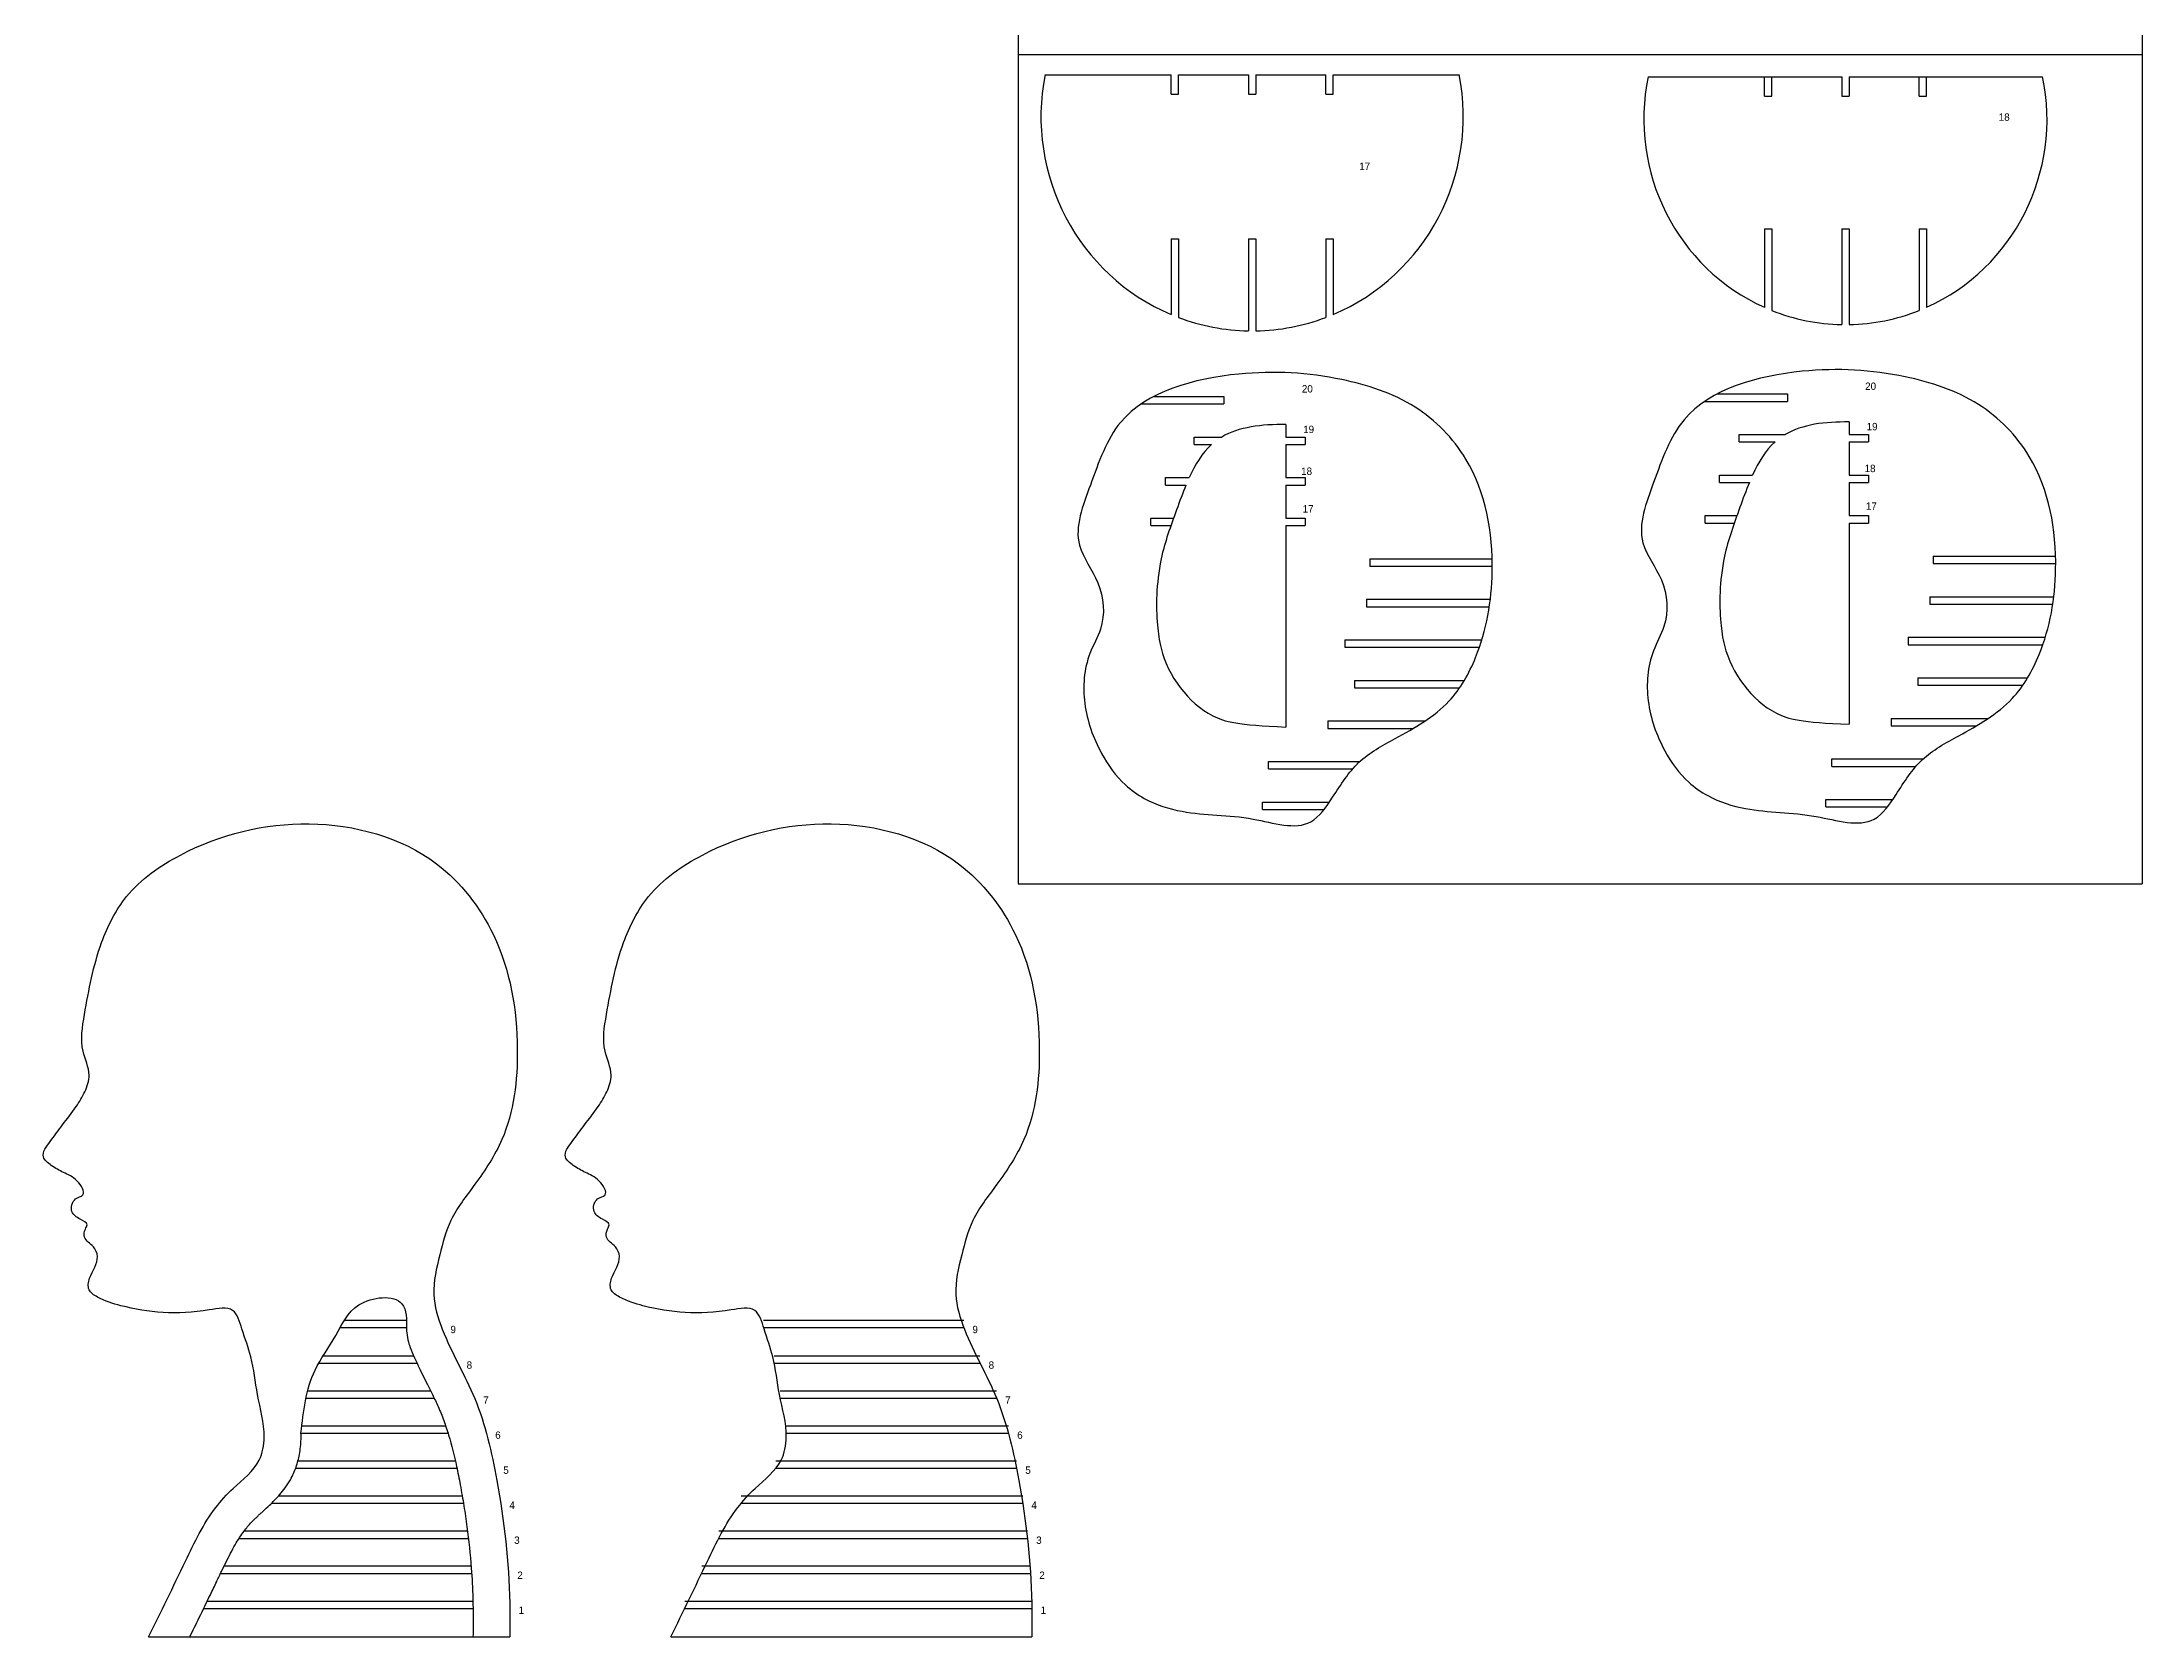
# Model space of a CAD drawing. Extents: x 461 to 4773, y -458 to 1730.
# Drawn here: x 2957 to 4097, y -29 to 837 of the extents above; entities that cross this region are included whole.
import ezdxf

# ---------------------------------------------------------------- set-up
doc = ezdxf.new("R2010")
doc.units = 0
doc.header["$MEASUREMENT"] = 0
doc.layers.get('0').update_dxf_attribs({"linetype": 'CONTINUOUS'})

msp = doc.modelspace()

# ---------------------------------------------------------------- linework, layer by layer
at = {"color": 1, "linetype": 'Continuous'}
for p, q in [((3486.9, 1280), (3486.9, 830)), ((4096.9, 1280), (4096.9, 830)), ((3486.9, 830), (4096.9, 830)), ((3486.9, 830), (3486.9, 380)), ((4096.9, 830), (4096.9, 380)), ((3501.5, 819), (3569.9, 819)), ((3569.9, 808.5), (3569.9, 819)), ((3573.9, 808.5), (3573.9, 819)), ((3573.9, 819), (3611.9, 819)), ((3611.9, 819), (3611.9, 808.5)), ((3615.9, 819), (3615.9, 808.5)), ((3615.9, 819), (3653.9, 819)), ((3653.9, 808.5), (3653.9, 819)), ((3657.9, 808.5), (3657.9, 819)), ((3657.9, 819), (3726.3, 819)), ((3569.9, 808.5), (3573.9, 808.5)), ((3611.9, 808.5), (3615.9, 808.5)), ((3653.9, 808.5), (3657.9, 808.5)), ((3569.9, 730), (3569.9, 688.9)), ((3573.9, 730), (3573.9, 687.3)), ((3615.9, 730), (3615.9, 680)), ((3653.9, 730), (3653.9, 687.3)), ((3657.9, 730), (3657.9, 688.9)), ((3598.6, 644.4), (3598.6, 640.4)), ((3904.4, 645.8), (3904.4, 641.8)), ((3582.5, 618.4), (3582.5, 622.4)), ((3878.2, 619.8), (3878.2, 623.8)), ((3566.9, 596.4), (3566.9, 600.4)), ((3867.6, 597.8), (3867.6, 601.8)), ((3559, 578.4), (3571.2, 578.4)), ((3559, 574.4), (3559, 578.4)), ((3559, 574.4), (3569.8, 574.4)), ((3632.2, 578.4), (3642.7, 578.4)), ((3632.2, 574.4), (3642.7, 574.4)), ((3859.7, 579.8), (3877, 579.8)), ((3859.7, 575.8), (3859.7, 579.8)), ((3859.7, 575.8), (3875.6, 575.8)), ((3937.9, 579.8), (3948.4, 579.8)), ((3937.9, 575.8), (3948.4, 575.8)), ((3655, 468.4), (3707.7, 468.4)), ((3655, 468.4), (3655, 464.4)), ((3960.8, 469.8), (4013.4, 469.8)), ((3960.8, 469.8), (3960.8, 465.8)), ((3655, 464.4), (3701.3, 464.4)), ((3960.8, 465.8), (4007.1, 465.8)), ((3622.8, 442.4), (3622.8, 446.4)), ((3928.5, 443.8), (3928.5, 447.8)), ((3619.5, 420.4), (3619.5, 424.4)), ((3925.3, 421.8), (3925.3, 425.8)), ((3486.9, 380), (4096.9, 380)), ((3054.1, 6), (3190.3, 6)), ((3056, 10), (3190, 10)), ((3315.2, 10), (3493.7, 10)), ((3315.2, 6), (3493.7, 6)), ((3015, -28.5), (3211, -28.5)), ((3298.4, -28.5), (3494.3, -28.5))]:
    msp.add_line(p, q, dxfattribs=at)
at = {"linetype": 'Continuous'}
for p, q in [((3828.8, 817.9), (3933.9, 817.9)), ((3891.9, 807.4), (3891.9, 817.9)), ((3895.9, 807.4), (3895.9, 817.9)), ((3933.9, 817.9), (3933.9, 807.4)), ((3937.9, 817.9), (3937.9, 807.4)), ((3937.9, 817.9), (4042.9, 817.9)), ((3975.9, 807.4), (3975.9, 817.9)), ((3979.9, 807.4), (3979.9, 817.9)), ((3891.9, 807.4), (3895.9, 807.4)), ((3933.9, 807.4), (3937.9, 807.4)), ((3975.9, 807.4), (3979.9, 807.4)), ((3891.9, 735.4), (3891.9, 692.8)), ((3895.9, 735.4), (3895.9, 691.1)), ((3933.9, 735.4), (3933.9, 683.4)), ((3937.9, 735.4), (3937.9, 683.4)), ((3975.9, 735.4), (3975.9, 691.1)), ((3979.9, 735.4), (3979.9, 692.8)), ((3632.2, 629.2), (3632.2, 622.4)), ((3937.9, 630.6), (3937.9, 623.8)), ((3632.2, 618.4), (3632.2, 600.4)), ((3642.7, 622.4), (3642.7, 618.4)), ((3937.9, 619.8), (3937.9, 601.8)), ((3948.4, 623.8), (3948.4, 619.8)), ((3566.9, 600.4), (3579.7, 600.4)), ((3566.9, 596.4), (3578, 596.4)), ((3632.2, 600.4), (3642.7, 600.4)), ((3632.2, 596.4), (3632.2, 578.4)), ((3632.2, 596.4), (3642.7, 596.4)), ((3642.7, 600.4), (3642.7, 596.4)), ((3867.6, 601.8), (3885.5, 601.8)), ((3867.6, 597.8), (3883.8, 597.8)), ((3937.9, 601.8), (3948.4, 601.8)), ((3937.9, 597.8), (3937.9, 579.8)), ((3937.9, 597.8), (3948.4, 597.8)), ((3948.4, 601.8), (3948.4, 597.8)), ((3632.2, 574.4), (3632.2, 465.1)), ((3642.7, 578.4), (3642.7, 574.4)), ((3937.9, 575.8), (3937.9, 466.6)), ((3948.4, 579.8), (3948.4, 575.8)), ((3677.8, 556.4), (3677.8, 552.4)), ((3983.6, 557.8), (3983.6, 553.8)), ((3981.7, 535.8), (3981.7, 531.8)), ((3675.9, 534.4), (3675.9, 530.4)), ((3970, 513.8), (3970, 509.8)), ((3664.2, 512.4), (3664.2, 508.4)), ((3669.4, 490.4), (3669.4, 486.4)), ((3975.2, 491.8), (3975.2, 487.8)), ((3622.8, 446.4), (3672.3, 446.4)), ((3928.5, 447.8), (3978, 447.8)), ((3622.8, 442.4), (3668.4, 442.4)), ((3928.5, 443.8), (3974.2, 443.8)), ((3046.8, -9), (3191, -9)), ((3306, -9), (3494.4, -9)), ((3044.9, -13), (3191.1, -13)), ((3306, -13), (3494.4, -13))]:
    msp.add_line(p, q, dxfattribs=at)
at = {"color": 3, "linetype": 'Continuous'}
for p, q in [((3553.8, 640.4), (3598.6, 640.4)), ((3560.5, 644.4), (3598.6, 644.4)), ((3859.6, 641.8), (3904.4, 641.8)), ((3866.3, 645.8), (3904.4, 645.8))]:
    msp.add_line(p, q, dxfattribs=at)
at = {"color": 5, "linetype": 'Continuous'}
for p, q in [((3582.5, 622.4), (3597.4, 622.4)), ((3582.5, 618.4), (3591.9, 618.4)), ((3632.2, 622.4), (3642.7, 622.4)), ((3632.2, 618.4), (3642.7, 618.4)), ((3878.2, 623.8), (3903.2, 623.8)), ((3878.2, 619.8), (3897.7, 619.8)), ((3937.9, 623.8), (3948.4, 623.8)), ((3937.9, 619.8), (3948.4, 619.8)), ((3669.4, 490.4), (3729, 490.4)), ((3975.2, 491.8), (4034.8, 491.8)), ((3669.4, 486.4), (3726.5, 486.4)), ((3975.2, 487.8), (4032.2, 487.8)), ((3118.9, 139.3), (3155, 139.3)), ((3121.2, 143.3), (3155, 143.3)), ((3348.7, 143.3), (3457.4, 143.3)), ((3348.7, 139.3), (3457.4, 139.3)), ((3064.2, 25), (3188.5, 25)), ((3066.9, 29), (3188, 29)), ((3324.5, 29), (3492, 29)), ((3324.5, 25), (3492, 25))]:
    msp.add_line(p, q, dxfattribs=at)
at = {"color": 2, "linetype": 'Continuous'}
for p, q in [((3677.8, 556.4), (3744.2, 556.4)), ((3677.8, 552.4), (3744.2, 552.4)), ((3983.6, 557.8), (4049.9, 557.8)), ((3983.6, 553.8), (4050, 553.8)), ((3619.5, 424.4), (3655.9, 424.4)), ((3925.3, 425.8), (3961.6, 425.8)), ((3925.3, 421.8), (3958.8, 421.8)), ((3619.5, 420.4), (3653, 420.4)), ((3097.7, 82), (3177.5, 82)), ((3098.2, 86), (3176.2, 86)), ((3361, 86), (3481.7, 86)), ((3361, 82), (3481.7, 82))]:
    msp.add_line(p, q, dxfattribs=at)
at = {"color": 6, "linetype": 'Continuous'}
for p, q in [((3981.7, 535.8), (4048.9, 535.8)), ((3675.9, 534.4), (3743.2, 534.4)), ((3675.9, 530.4), (3742.7, 530.4)), ((3981.7, 531.8), (4048.4, 531.8)), ((3101.3, 105), (3168, 105)), ((3357.8, 105), (3475.2, 105)), ((3100.4, 101), (3170, 101)), ((3357.8, 101), (3475.2, 101)), ((3094.8, 63), (3182.3, 63)), ((3096.1, 67), (3181.5, 67)), ((3355.4, 67), (3486.1, 67)), ((3355.4, 63), (3486.1, 63))]:
    msp.add_line(p, q, dxfattribs=at)
at = {"color": 4, "linetype": 'Continuous'}
for p, q in [((3970, 513.8), (4044.4, 513.8)), ((3664.2, 512.4), (3738.6, 512.4)), ((3664.2, 508.4), (3737.3, 508.4)), ((3970, 509.8), (4043, 509.8)), ((3107.2, 120), (3160.6, 120)), ((3109.6, 124), (3158.8, 124)), ((3354.5, 124), (3466.2, 124)), ((3354.5, 120), (3466.2, 120)), ((3085.6, 48), (3185.2, 48)), ((3336.6, 48), (3489.4, 48)), ((3081.8, 44), (3185.8, 44)), ((3336.6, 44), (3489.4, 44))]:
    msp.add_line(p, q, dxfattribs=at)
at = {"color": 1, "linetype": 'Continuous'}
msp.add_lwpolyline([(3611.9, 730), (3611.9, 680)], dxfattribs=at)
for start_param, end_param in [(4.516565, 5.889121), (6.677249, 8.049806), (5.926639, 6.265732), (6.300638, 6.639732)]:
    msp.add_ellipse((3613.9, 796.4), major_axis=(0, -116.4), ratio=0.984536, start_param=start_param, end_param=end_param, dxfattribs=at)
at = {"linetype": 'Continuous'}
for start_param, end_param in [(4.504498, 5.869274), (6.697097, 8.061873), (5.908875, 6.264903), (6.301468, 6.657496)]:
    msp.add_ellipse((3935.9, 794.9), major_axis=(0, -111.5), ratio=0.981166, start_param=start_param, end_param=end_param, dxfattribs=at)
at = {"color": 1, "linetype": 'Continuous'}
for points in [[(3569.9, 730), (3571.2, 730), (3572.5, 730), (3573.9, 730)], [(3611.9, 730), (3613.2, 730), (3614.5, 730), (3615.9, 730)], [(3653.9, 730), (3655.2, 730), (3656.5, 730), (3657.9, 730)]]:
    msp.add_open_spline(points, degree=3, dxfattribs=at)
at = {"linetype": 'Continuous'}
for points in [[(3891.9, 735.4), (3892.3, 735.4), (3892.7, 735.4), (3894.1, 735.4), (3895, 735.4), (3895.9, 735.4)], [(3933.9, 735.4), (3934.3, 735.4), (3934.7, 735.4), (3936.1, 735.4), (3937, 735.4), (3937.9, 735.4)], [(3975.9, 735.4), (3976.3, 735.4), (3976.7, 735.4), (3978.1, 735.4), (3979, 735.4), (3979.9, 735.4)]]:
    msp.add_open_spline(points, degree=3, knots=[6.23682433, 6.23682433, 6.23682433, 6.23682433, 6.26777251, 6.26777251, 6.32954609, 6.32954609, 6.32954609, 6.32954609], dxfattribs=at)
at = {"color": 5, "linetype": 'Continuous'}
for points in [[(3691.6, 458.9), (3671.9, 446), (3657.6, 427), (3645.7, 413.7), (3614.4, 415.2), (3575.9, 419.4), (3555.4, 426.4), (3545.1, 433.8), (3532.2, 450.8), (3523.1, 477.9), (3525.9, 505.1), (3531.6, 518.3), (3530.2, 543.4), (3520.2, 563.7), (3526.1, 596.4), (3542.5, 630.4), (3606.7, 656.6), (3662.5, 653.6), (3702.3, 638.7), (3729.9, 610.5), (3744.2, 549.4), (3735.2, 502.9), (3720.7, 479.1), (3691.6, 458.9)], [(3997.4, 460.3), (3977.7, 447.5), (3963.4, 428.5), (3951.5, 415.2), (3920.1, 416.6), (3881.6, 420.9), (3861.2, 427.9), (3850.9, 435.2), (3837.9, 452.2), (3828.9, 479.3), (3831.7, 506.5), (3837.4, 519.7), (3836, 544.9), (3826, 565.1), (3831.8, 597.8), (3848.3, 631.8), (3912.5, 658.1), (3968.3, 655.1), (4008.1, 640.1), (4035.7, 611.9), (4050, 550.8), (4041, 504.4), (4026.4, 480.6), (3997.4, 460.3)], [(3015, -28.5), (3035, 12.6), (3051.4, 41.7), (3060.9, 52.1), (3075, 67.5), (3077.7, 79.8), (3074.1, 103), (3070.5, 123.4), (3065.6, 138.7), (3060.6, 148.6), (3047.9, 148.9), (2999.9, 151.2), (2987.2, 155.9), (2982.7, 159.9), (2983, 166.1), (2987.2, 177.9), (2985, 183.2), (2980.2, 188.3), (2980.7, 192.8), (2981.6, 195), (2977.9, 198.1), (2973.4, 202.3), (2975.4, 209.1), (2979.3, 211.3), (2976.2, 218.8), (2968.8, 223.5), (2962.2, 227.3), (2957.9, 231.9), (2961.6, 240.3), (2968.3, 249.3), (2975.7, 259.3), (2980.4, 267.3), (2982.7, 276.3), (2979.4, 289.2), (2980.2, 309.2), (2989.5, 348.2), (3003, 373.1), (3032.3, 395.7), (3102.2, 412.6), (3171.3, 390.9), (3202.1, 352.4), (3215.1, 290.3), (3206.7, 241.3), (3192.1, 217.1), (3179.1, 197.5), (3173, 178.8), (3169.8, 157.3), (3174.4, 138.4), (3192, 100.8), (3204, 56.4), (3211, -10.1), (3211, -28.5)], [(3298.4, -28.5), (3318.3, 12.6), (3334.7, 41.7), (3344.2, 52.1), (3358.3, 67.5), (3361.1, 79.8), (3357.4, 103), (3353.8, 123.4), (3349, 138.7), (3344, 148.6), (3331.2, 148.9), (3283.3, 151.2), (3270.6, 155.9), (3266, 159.9), (3266.3, 166.1), (3270.5, 177.9), (3268.3, 183.2), (3263.5, 188.3), (3264.1, 192.8), (3264.9, 195), (3261.3, 198.1), (3256.8, 202.3), (3258.7, 209.1), (3262.7, 211.3), (3259.5, 218.8), (3252.1, 223.5), (3245.5, 227.3), (3241.2, 231.9), (3244.9, 240.3), (3251.6, 249.3), (3259, 259.3), (3263.7, 267.3), (3266, 276.3), (3262.7, 289.2), (3263.5, 309.2), (3272.8, 348.2), (3286.3, 373.1), (3315.6, 395.7), (3385.5, 412.6), (3454.6, 390.9), (3485.5, 352.4), (3498.4, 290.3), (3490, 241.3), (3475.4, 217.1), (3462.4, 197.5), (3456.3, 178.8), (3453.1, 157.3), (3457.8, 138.4), (3475.3, 100.8), (3487.3, 56.4), (3494.3, -10.1), (3494.3, -28.5)]]:
    msp.add_spline(points, degree=3, dxfattribs=at)
for points in [[(3632.2, 629.2), (3619, 629.4), (3606.7, 627.9), (3597.4, 622.4)], [(3937.9, 630.6), (3924.8, 630.8), (3912.5, 629.3), (3903.2, 623.8)], [(3591.9, 618.4), (3586.8, 613.8), (3582.9, 607.4), (3579.7, 600.4)], [(3897.7, 619.8), (3892.5, 615.2), (3888.7, 608.8), (3885.5, 601.8)]]:
    msp.add_open_spline(points, degree=3, dxfattribs=at)
for points, knots in [([(3578, 596.4), (3576.2, 592), (3571.2, 578.3), (3566.5, 565.4), (3564.5, 556.4)], [22.056562, 22.056562, 22.056562, 22.056562, 25.55552, 32.558064, 32.558064, 32.558064, 32.558064]), ([(3883.8, 597.8), (3881.9, 593.4), (3877, 579.7), (3872.3, 566.8), (3870.2, 557.8)], [22.056562, 22.056562, 22.056562, 22.056562, 25.55552, 32.558064, 32.558064, 32.558064, 32.558064]), ([(3564.5, 556.4), (3561.8, 542), (3561.5, 526.7), (3565.4, 496.8), (3584.1, 471.3), (3606, 466.3), (3632.2, 465.1)], [33.592523, 33.592523, 33.592523, 33.592523, 41.619967, 44.769089, 56.330756, 61.768043, 61.768043, 61.768043, 61.768043]), ([(3870.2, 557.8), (3867.5, 543.4), (3867.2, 528.1), (3871.2, 498.2), (3889.9, 472.8), (3911.8, 467.7), (3937.9, 466.6)], [33.592523, 33.592523, 33.592523, 33.592523, 41.619967, 44.769089, 56.330756, 61.768043, 61.768043, 61.768043, 61.768043])]:
    msp.add_open_spline(points, degree=3, knots=knots, dxfattribs=at)
at = {"color": 1, "linetype": 'Continuous'}
msp.add_spline([(3097.7, 82), (3105.3, 116.2), (3116.6, 135.1), (3129.1, 151.6), (3152.5, 152.3), (3155, 138.2)], degree=3, dxfattribs=at)
for points, knots in [([(3155, 138.2), (3154.9, 136.6), (3155.9, 131.5), (3157.6, 126.7), (3159.5, 122.5), (3164, 112.9), (3166.7, 107.8), (3170.1, 100.8), (3171.2, 98.6), (3172.7, 95.2), (3173.2, 94), (3174.2, 91.5), (3174.7, 90.2), (3176.1, 86.3), (3177, 83.7), (3179.5, 75.6), (3180.9, 69.9), (3182.8, 60.7), (3183.5, 57.4), (3184.8, 50.2), (3185.5, 46.4), (3186.7, 38.9), (3187.2, 35.1), (3188.7, 23.8), (3189.6, 16.3), (3190.5, 3.4), (3190.8, -2.1), (3191, -10.1), (3191.1, -12.7), (3191.1, -18.1), (3191.1, -20.8), (3191.1, -25.2), (3191.1, -26.7), (3191, -28.3)], [243.16842, 243.16842, 243.16842, 243.16842, 244.927057, 244.927057, 247.990819, 247.990819, 252.289195, 252.289195, 254.257499, 254.257499, 255.453764, 255.453764, 256.650029, 256.650029, 259.042558, 259.042558, 263.827617, 263.827617, 266.507287, 266.507287, 269.482109, 269.482109, 272.456931, 272.456931, 278.406574, 278.406574, 282.730158, 282.730158, 284.832961, 284.832961, 286.935764, 286.935764, 288.128031, 288.128031, 288.128031, 288.128031]), ([(3037.3, -28.5), (3039, -25), (3040.8, -21.5), (3044.5, -13.8), (3046.5, -9.7), (3049.7, -3.2), (3050.8, -0.8), (3052.8, 3.4), (3053.7, 5.3), (3055.4, 8.8), (3056.2, 10.5), (3058.7, 15.4), (3060.3, 18.6), (3063.5, 24.2), (3065.2, 26.7), (3067.4, 29.7), (3068.1, 30.5), (3069.4, 32.2), (3070.1, 33), (3071.5, 34.5), (3072.2, 35.2), (3073.4, 36.3), (3073.9, 36.8), (3074.8, 37.7), (3075.2, 38), (3076.1, 38.9), (3076.6, 39.3), (3078.2, 40.8), (3079.4, 41.8), (3082.4, 44.6), (3084.3, 46.5), (3088.2, 51), (3090.2, 53.7), (3092.6, 57.9), (3093.2, 59.1), (3094.2, 61.4), (3094.6, 62.5), (3095.8, 65.9), (3096.4, 68.2), (3097.4, 73.3), (3097.6, 76.1), (3097.8, 79.9), (3097.8, 81), (3097.7, 82)], [2.456158, 2.456158, 2.456158, 2.456158, 5.389197, 5.389197, 8.816193, 8.816193, 10.796641, 10.796641, 12.269515, 12.269515, 13.742389, 13.742389, 16.688136, 16.688136, 19.51073, 19.51073, 20.571296, 20.571296, 21.631862, 21.631862, 22.577433, 22.577433, 23.199982, 23.199982, 23.726164, 23.726164, 24.252346, 24.252346, 25.304709, 25.304709, 26.776246, 26.776246, 28.247782, 28.247782, 28.750945, 28.750945, 29.254107, 29.254107, 30.260432, 30.260432, 31.579497, 31.579497, 32.105684, 32.105684, 32.105684, 32.105684])]:
    msp.add_open_spline(points, degree=3, knots=knots, dxfattribs=at)

# ---------------------------------------------------------------- texts
at = {"linetype": 'Continuous', "char_height": 4, "width": 30.284, "attachment_point": 1}
for s, insert in [('18', (4019.1, 798)), ('18', (3640.5, 605.9)), ('18', (3946.3, 607.4)), ('1', (3215.8, -12)), ('1', (3499.1, -12))]:
    msp.add_mtext(s, dxfattribs=dict(at, insert=insert))
at = {"color": 1, "linetype": 'Continuous', "char_height": 4, "width": 30.284, "attachment_point": 1}
for s, insert in [('17', (3672, 771.3)), ('17', (3641.3, 585.5)), ('17', (3947, 587)), ('2', (3215.1, 7)), ('2', (3498.4, 7))]:
    msp.add_mtext(s, dxfattribs=dict(at, insert=insert))
at = {"color": 3, "linetype": 'Continuous', "char_height": 4, "width": 30.284, "attachment_point": 1}
for insert in [(3640.9, 650.6), (3946.6, 652)]:
    msp.add_mtext('20', dxfattribs=dict(at, insert=insert))
at = {"color": 5, "linetype": 'Continuous', "char_height": 4, "width": 30.284, "attachment_point": 1}
for s, insert in [('19', (3641.6, 628.6)), ('19', (3947.4, 630.1)), ('9', (3178.8, 140.3)), ('9', (3462.1, 140.3)), ('3', (3213.4, 26)), ('3', (3496.7, 26))]:
    msp.add_mtext(s, dxfattribs=dict(at, insert=insert))
at = {"color": 4, "linetype": 'Continuous', "char_height": 4, "width": 30.284, "attachment_point": 1}
for s, insert in [('8', (3187.6, 121)), ('8', (3470.9, 121)), ('4', (3210.8, 45)), ('4', (3494.1, 45))]:
    msp.add_mtext(s, dxfattribs=dict(at, insert=insert))
at = {"color": 6, "linetype": 'Continuous', "char_height": 4, "width": 30.284, "attachment_point": 1}
for s, insert in [('7', (3196.6, 102)), ('7', (3479.9, 102)), ('5', (3207.5, 64)), ('5', (3490.8, 64))]:
    msp.add_mtext(s, dxfattribs=dict(at, insert=insert))
at = {"color": 2, "linetype": 'Continuous', "char_height": 4, "width": 30.284, "attachment_point": 1}
for insert in [(3203.1, 83), (3486.4, 83)]:
    msp.add_mtext('6', dxfattribs=dict(at, insert=insert))

doc.saveas('drawing.dxf')
